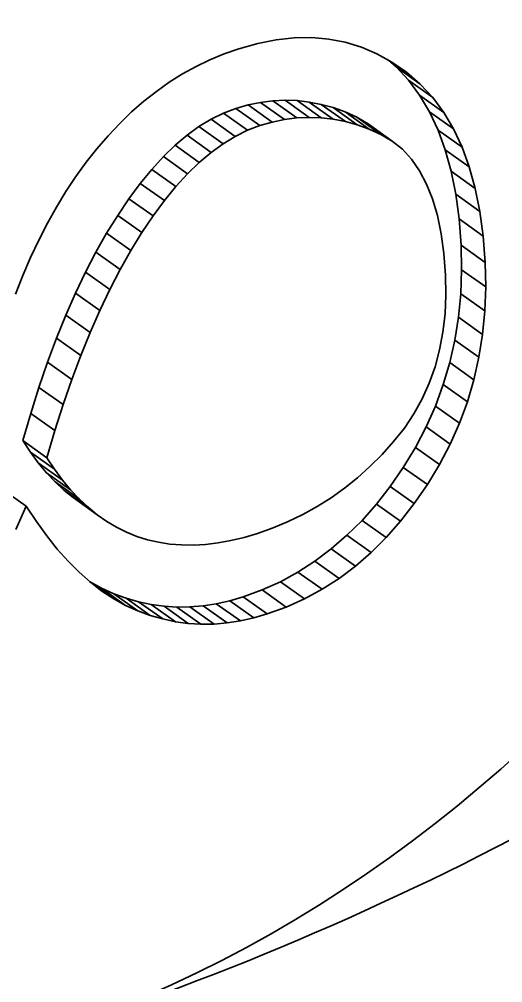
# Model space of a CAD drawing. Header units: millimetres. Extents: x 1333 to 129696, y -57210 to 105899.
# Drawn here: x 57168.55 to 57169.205, y 101237.662 to 101238.968 of the extents above; entities that cross this region are included whole.
import ezdxf

# ---------------------------------------------------------------- set-up
doc = ezdxf.new("R2010")
doc.units = ezdxf.units.MM
doc.header["$LTSCALE"] = 0.5

msp = doc.modelspace()

# ---------------------------------------------------------------- linework, layer by layer
at = {"color": 7, "lineweight": 35, "ltscale": 0.002557}
msp.add_line((57168.873, 101238.9352), (57168.8981, 101238.9402), dxfattribs=at)
at = {"color": 7, "lineweight": 35, "ltscale": 0.002455}
msp.add_line((57168.8981, 101238.9402), (57168.9225, 101238.9428), dxfattribs=at)
at = {"color": 7, "lineweight": 35, "ltscale": 0.002374}
msp.add_line((57168.9225, 101238.9428), (57168.9463, 101238.9431), dxfattribs=at)
at = {"color": 7, "lineweight": 35, "ltscale": 0.002316}
msp.add_line((57168.9463, 101238.9431), (57168.9693, 101238.941), dxfattribs=at)
at = {"color": 7, "lineweight": 35, "ltscale": 0.002282}
msp.add_line((57168.9693, 101238.941), (57168.9917, 101238.9367), dxfattribs=at)
at = {"color": 7, "lineweight": 35, "ltscale": 0.002273}
msp.add_line((57168.9917, 101238.9367), (57169.0135, 101238.93), dxfattribs=at)
at = {"color": 7, "lineweight": 35, "ltscale": 0.002091}
msp.add_line((57168.8276, 101238.921), (57168.8473, 101238.928), dxfattribs=at)
at = {"color": 7, "lineweight": 35, "ltscale": 0.002669}
msp.add_line((57168.8473, 101238.928), (57168.873, 101238.9352), dxfattribs=at)
at = {"color": 7, "lineweight": 35, "ltscale": 0.002296}
msp.add_line((57169.0135, 101238.93), (57169.0346, 101238.921), dxfattribs=at)
at = {"color": 7, "lineweight": 35, "ltscale": 0.002089}
for p, q in [((57168.7895, 101238.9039), (57168.8083, 101238.913)), ((57168.8083, 101238.913), (57168.8276, 101238.921))]:
    msp.add_line(p, q, dxfattribs=at)
at = {"color": 7, "lineweight": 35, "ltscale": 0.002338}
msp.add_line((57169.0346, 101238.921), (57169.055, 101238.9097), dxfattribs=at)
at = {"color": 7, "lineweight": 35, "ltscale": 0.001381}
msp.add_line((57169.0502, 101238.9123), (57169.0607, 101238.9033), dxfattribs=at)
at = {"color": 7, "lineweight": 35, "ltscale": 0.002101}
msp.add_line((57168.7712, 101238.8937), (57168.7895, 101238.9039), dxfattribs=at)
at = {"color": 7, "lineweight": 35, "ltscale": 0.002403}
msp.add_line((57169.055, 101238.9097), (57169.0748, 101238.896), dxfattribs=at)
at = {"color": 7, "lineweight": 35, "ltscale": 0.002468}
for p, q in [((57169.0607, 101238.9033), (57169.0775, 101238.8852)), ((57169.0934, 101238.8801), (57169.1102, 101238.862)), ((57168.6001, 101238.7134), (57168.613, 101238.7345))]:
    msp.add_line(p, q, dxfattribs=at)
at = {"color": 7, "lineweight": 35, "ltscale": 0.004008}
for p, q in [((57169.0934, 101238.8801), (57169.0607, 101238.9033)), ((57169.1102, 101238.862), (57169.0775, 101238.8852)), ((57168.876, 101238.8237), (57168.8433, 101238.847)), ((57168.8927, 101238.8285), (57168.8601, 101238.8517)), ((57168.9095, 101238.8319), (57168.8768, 101238.8552)), ((57168.9261, 101238.8341), (57168.8935, 101238.8573)), ((57168.9592, 101238.8343), (57168.9265, 101238.8576)), ((57168.9755, 101238.8325), (57168.9429, 101238.8557)), ((57168.9918, 101238.8293), (57168.9592, 101238.8525)), ((57169.008, 101238.8248), (57168.9753, 101238.8481)), ((57168.8426, 101238.8092), (57168.8099, 101238.8325)), ((57168.8592, 101238.8174), (57168.8265, 101238.8406)), ((57169.0241, 101238.819), (57168.9914, 101238.8422)), ((57169.0401, 101238.8118), (57169.0074, 101238.8351)), ((57169.1385, 101238.8192), (57169.1058, 101238.8425)), ((57168.8261, 101238.7992), (57168.7934, 101238.8225)), ((57169.0553, 101238.8029), (57169.0227, 101238.8261)), ((57168.8099, 101238.7875), (57168.7772, 101238.8107)), ((57169.15, 101238.7946), (57169.1174, 101238.8178)), ((57168.7937, 101238.7739), (57168.7611, 101238.7971)), ((57168.7778, 101238.7585), (57168.7452, 101238.7817)), ((57169.1598, 101238.7677), (57169.1271, 101238.791)), ((57168.7621, 101238.7413), (57168.7294, 101238.7645)), ((57169.1678, 101238.7387), (57169.1351, 101238.7619)), ((57168.7465, 101238.7222), (57168.7139, 101238.7455)), ((57169.1741, 101238.7074), (57169.1414, 101238.7307)), ((57168.7311, 101238.7014), (57168.6984, 101238.7247)), ((57168.7158, 101238.6788), (57168.6832, 101238.702)), ((57169.1785, 101238.674), (57169.1459, 101238.6973)), ((57168.7009, 101238.6545), (57168.6682, 101238.6778)), ((57168.6864, 101238.6289), (57168.6537, 101238.6521)), ((57169.1813, 101238.6384), (57169.1486, 101238.6617)), ((57168.6724, 101238.6019), (57168.6397, 101238.6251)), ((57169.182, 101238.6052), (57169.1493, 101238.6285)), ((57168.6588, 101238.5734), (57168.6261, 101238.5967)), ((57168.6457, 101238.5436), (57168.6131, 101238.5669)), ((57169.1778, 101238.5409), (57169.1451, 101238.5642)), ((57168.6331, 101238.5124), (57168.6005, 101238.5357)), ((57169.1728, 101238.5098), (57169.1401, 101238.5331)), ((57168.6209, 101238.4798), (57168.5882, 101238.5031)), ((57169.1659, 101238.4794), (57169.1333, 101238.5026)), ((57168.6092, 101238.4458), (57168.5765, 101238.4691)), ((57169.1572, 101238.4496), (57169.1245, 101238.4729)), ((57169.1465, 101238.4205), (57169.1138, 101238.4438)), ((57168.5979, 101238.4105), (57168.5653, 101238.4337)), ((57169.1339, 101238.3921), (57169.1012, 101238.4154)), ((57168.5871, 101238.3737), (57168.5545, 101238.3969)), ((57168.5975, 101238.358), (57168.5649, 101238.3813)), ((57169.1194, 101238.3644), (57169.0867, 101238.3877)), ((57168.6083, 101238.3435), (57168.5756, 101238.3668)), ((57169.103, 101238.3374), (57169.0703, 101238.3607)), ((57168.6311, 101238.3178), (57168.5984, 101238.341)), ((57168.5593, 101238.3079), (57168.5267, 101238.3312)), ((57168.6431, 101238.3066), (57168.6104, 101238.3298)), ((57169.0852, 101238.3117), (57169.0525, 101238.3349)), ((57168.6555, 101238.2965), (57168.6229, 101238.3197)), ((57169.0666, 101238.2877), (57169.0339, 101238.311)), ((57169.0267, 101238.2453), (57168.994, 101238.2686)), ((57168.9833, 101238.2102), (57168.9506, 101238.2335)), ((57168.9603, 101238.1954), (57168.9276, 101238.2187)), ((57168.9363, 101238.1824), (57168.9037, 101238.2057)), ((57168.9116, 101238.1713), (57168.879, 101238.1945)), ((57168.7105, 101238.1662), (57168.6778, 101238.1894)), ((57168.7273, 101238.16), (57168.6946, 101238.1833)), ((57168.8677, 101238.1567), (57168.835, 101238.1799)), ((57168.886, 101238.162), (57168.8533, 101238.1852)), ((57168.7442, 101238.1552), (57168.7116, 101238.1784)), ((57168.7961, 101238.1482), (57168.7635, 101238.1714)), ((57168.8138, 101238.1484), (57168.7811, 101238.1716)), ((57168.8495, 101238.1526), (57168.8169, 101238.1759))]:
    msp.add_line(p, q, dxfattribs=at)
at = {"color": 7, "lineweight": 35, "ltscale": 0.002118}
msp.add_line((57168.7532, 101238.8824), (57168.7712, 101238.8937), dxfattribs=at)
at = {"color": 7, "lineweight": 35, "ltscale": 0.002444}
msp.add_line((57169.0748, 101238.896), (57169.0934, 101238.8801), dxfattribs=at)
at = {"color": 7, "lineweight": 35, "ltscale": 0.002524}
for p, q in [((57169.0775, 101238.8852), (57169.0925, 101238.865)), ((57169.1102, 101238.862), (57169.1252, 101238.8417))]:
    msp.add_line(p, q, dxfattribs=at)
at = {"color": 7, "lineweight": 35, "ltscale": 0.002138}
msp.add_line((57168.7358, 101238.8701), (57168.7532, 101238.8824), dxfattribs=at)
at = {"color": 7, "lineweight": 35, "ltscale": 0.002172}
msp.add_line((57168.7187, 101238.8567), (57168.7358, 101238.8701), dxfattribs=at)
at = {"color": 7, "lineweight": 35, "ltscale": 0.002611}
for p, q in [((57169.0925, 101238.865), (57169.1058, 101238.8425)), ((57169.1252, 101238.8417), (57169.1385, 101238.8192))]:
    msp.add_line(p, q, dxfattribs=at)
at = {"color": 7, "lineweight": 35, "ltscale": 0.004009}
for p, q in [((57169.1252, 101238.8417), (57169.0925, 101238.865)), ((57168.9427, 101238.8349), (57168.91, 101238.8581)), ((57169.1808, 101238.5727), (57169.1482, 101238.596)), ((57169.047, 101238.2656), (57169.0144, 101238.2888)), ((57169.0054, 101238.2268), (57168.9727, 101238.2501)), ((57168.6778, 101238.1827), (57168.6451, 101238.2059)), ((57168.694, 101238.1737), (57168.6613, 101238.1969)), ((57168.7614, 101238.1515), (57168.7287, 101238.1748)), ((57168.7787, 101238.1492), (57168.746, 101238.1725)), ((57168.8316, 101238.1499), (57168.7989, 101238.1731))]:
    msp.add_line(p, q, dxfattribs=at)
at = {"color": 7, "lineweight": 35, "ltscale": 0.002198}
for p, q in [((57168.7021, 101238.8422), (57168.7187, 101238.8567)), ((57168.616, 101238.2335), (57168.6014, 101238.2498))]:
    msp.add_line(p, q, dxfattribs=at)
at = {"color": 7, "lineweight": 35, "ltscale": 0.001794}
for p, q in [((57168.8433, 101238.847), (57168.8265, 101238.8406)), ((57168.876, 101238.8237), (57168.8592, 101238.8174))]:
    msp.add_line(p, q, dxfattribs=at)
at = {"color": 7, "lineweight": 35, "ltscale": 0.001745}
for p, q in [((57168.8601, 101238.8517), (57168.8433, 101238.847)), ((57168.8927, 101238.8285), (57168.876, 101238.8237))]:
    msp.add_line(p, q, dxfattribs=at)
at = {"color": 7, "lineweight": 35, "ltscale": 0.001708}
for p, q in [((57168.8768, 101238.8552), (57168.8601, 101238.8517)), ((57168.9095, 101238.8319), (57168.8927, 101238.8285))]:
    msp.add_line(p, q, dxfattribs=at)
at = {"color": 7, "lineweight": 35, "ltscale": 0.00168}
for p, q in [((57168.8935, 101238.8573), (57168.8768, 101238.8552)), ((57168.9261, 101238.8341), (57168.9095, 101238.8319))]:
    msp.add_line(p, q, dxfattribs=at)
at = {"color": 7, "lineweight": 35, "ltscale": 0.001656}
for p, q in [((57168.91, 101238.8581), (57168.8935, 101238.8573)), ((57168.9427, 101238.8349), (57168.9261, 101238.8341))]:
    msp.add_line(p, q, dxfattribs=at)
at = {"color": 7, "lineweight": 35, "ltscale": 0.001649}
for p, q in [((57168.9265, 101238.8576), (57168.91, 101238.8581)), ((57168.9592, 101238.8343), (57168.9427, 101238.8349))]:
    msp.add_line(p, q, dxfattribs=at)
at = {"color": 7, "lineweight": 35, "ltscale": 0.001646}
for p, q in [((57168.9429, 101238.8557), (57168.9265, 101238.8576)), ((57168.9755, 101238.8325), (57168.9592, 101238.8343))]:
    msp.add_line(p, q, dxfattribs=at)
at = {"color": 7, "lineweight": 35, "ltscale": 0.001661}
for p, q in [((57168.9592, 101238.8525), (57168.9429, 101238.8557)), ((57168.9918, 101238.8293), (57168.9755, 101238.8325))]:
    msp.add_line(p, q, dxfattribs=at)
at = {"color": 7, "lineweight": 35, "ltscale": 0.001679}
for p, q in [((57168.9753, 101238.8481), (57168.9592, 101238.8525)), ((57169.008, 101238.8248), (57168.9918, 101238.8293))]:
    msp.add_line(p, q, dxfattribs=at)
at = {"color": 7, "lineweight": 35, "ltscale": 0.001714}
for p, q in [((57168.9914, 101238.8422), (57168.9753, 101238.8481)), ((57169.0241, 101238.819), (57169.008, 101238.8248))]:
    msp.add_line(p, q, dxfattribs=at)
at = {"color": 7, "lineweight": 35, "ltscale": 0.002244}
msp.add_line((57168.686, 101238.8267), (57168.7021, 101238.8422), dxfattribs=at)
at = {"color": 7, "lineweight": 35, "ltscale": 0.001926}
for p, q in [((57168.8099, 101238.8325), (57168.7934, 101238.8225)), ((57168.8426, 101238.8092), (57168.8261, 101238.7992))]:
    msp.add_line(p, q, dxfattribs=at)
at = {"color": 7, "lineweight": 35, "ltscale": 0.00185}
for p, q in [((57168.8265, 101238.8406), (57168.8099, 101238.8325)), ((57168.8592, 101238.8174), (57168.8426, 101238.8092))]:
    msp.add_line(p, q, dxfattribs=at)
at = {"color": 7, "lineweight": 35, "ltscale": 0.001752}
for p, q in [((57169.0074, 101238.8351), (57168.9914, 101238.8422)), ((57169.0401, 101238.8118), (57169.0241, 101238.819)), ((57168.7287, 101238.1748), (57168.7116, 101238.1784))]:
    msp.add_line(p, q, dxfattribs=at)
at = {"color": 7, "lineweight": 35, "ltscale": 0.001769}
for p, q in [((57169.0227, 101238.8261), (57169.0074, 101238.8351)), ((57169.0553, 101238.8029), (57169.0401, 101238.8118))]:
    msp.add_line(p, q, dxfattribs=at)
at = {"color": 7, "lineweight": 35, "ltscale": 0.002723}
for p, q in [((57169.1058, 101238.8425), (57169.1174, 101238.8178)), ((57169.1385, 101238.8192), (57169.15, 101238.7946)), ((57168.5448, 101238.5952), (57168.5547, 101238.6206))]:
    msp.add_line(p, q, dxfattribs=at)
at = {"color": 7, "lineweight": 35, "ltscale": 0.00229}
msp.add_line((57168.6702, 101238.81), (57168.686, 101238.8267), dxfattribs=at)
at = {"color": 7, "lineweight": 35, "ltscale": 0.002005}
for p, q in [((57168.7934, 101238.8225), (57168.7772, 101238.8107)), ((57168.8261, 101238.7992), (57168.8099, 101238.7875))]:
    msp.add_line(p, q, dxfattribs=at)
at = {"color": 7, "lineweight": 35, "ltscale": 0.00232}
msp.add_line((57168.6551, 101238.7924), (57168.6702, 101238.81), dxfattribs=at)
at = {"color": 7, "lineweight": 35, "ltscale": 0.002108}
for p, q in [((57168.7772, 101238.8107), (57168.7611, 101238.7971)), ((57168.8099, 101238.7875), (57168.7937, 101238.7739))]:
    msp.add_line(p, q, dxfattribs=at)
at = {"color": 7, "lineweight": 35, "ltscale": 0.002858}
for p, q in [((57169.1174, 101238.8178), (57169.1271, 101238.791)), ((57169.15, 101238.7946), (57169.1598, 101238.7677))]:
    msp.add_line(p, q, dxfattribs=at)
at = {"color": 7, "lineweight": 35, "ltscale": 0.002216}
for p, q in [((57168.7611, 101238.7971), (57168.7452, 101238.7817)), ((57168.7937, 101238.7739), (57168.7778, 101238.7585))]:
    msp.add_line(p, q, dxfattribs=at)
at = {"color": 7, "lineweight": 35, "ltscale": 0.001777}
msp.add_line((57169.0691, 101238.7917), (57169.0553, 101238.8029), dxfattribs=at)
at = {"color": 7, "lineweight": 35, "ltscale": 0.002357}
msp.add_line((57168.6404, 101238.774), (57168.6551, 101238.7924), dxfattribs=at)
at = {"color": 7, "lineweight": 35, "ltscale": 0.002332}
for p, q in [((57168.7452, 101238.7817), (57168.7294, 101238.7645)), ((57168.7778, 101238.7585), (57168.7621, 101238.7413))]:
    msp.add_line(p, q, dxfattribs=at)
at = {"color": 7, "lineweight": 35, "ltscale": 0.001828}
msp.add_line((57169.0815, 101238.7782), (57169.0691, 101238.7917), dxfattribs=at)
at = {"color": 7, "lineweight": 35, "ltscale": 0.003012}
for p, q in [((57169.1271, 101238.791), (57169.1351, 101238.7619)), ((57169.1598, 101238.7677), (57169.1678, 101238.7387))]:
    msp.add_line(p, q, dxfattribs=at)
at = {"color": 7, "lineweight": 35, "ltscale": 0.002385}
msp.add_line((57168.6265, 101238.7547), (57168.6404, 101238.774), dxfattribs=at)
at = {"color": 7, "lineweight": 35, "ltscale": 0.001912}
msp.add_line((57169.0925, 101238.7625), (57169.0815, 101238.7782), dxfattribs=at)
at = {"color": 7, "lineweight": 35, "ltscale": 0.002425}
msp.add_line((57168.613, 101238.7345), (57168.6265, 101238.7547), dxfattribs=at)
at = {"color": 7, "lineweight": 35, "ltscale": 0.002458}
for p, q in [((57168.7294, 101238.7645), (57168.7139, 101238.7455)), ((57168.7621, 101238.7413), (57168.7465, 101238.7222))]:
    msp.add_line(p, q, dxfattribs=at)
at = {"color": 7, "lineweight": 35, "ltscale": 0.00203}
msp.add_line((57169.1019, 101238.7446), (57169.0925, 101238.7625), dxfattribs=at)
at = {"color": 7, "lineweight": 35, "ltscale": 0.003186}
for p, q in [((57169.1351, 101238.7619), (57169.1414, 101238.7307)), ((57169.1678, 101238.7387), (57169.1741, 101238.7074))]:
    msp.add_line(p, q, dxfattribs=at)
at = {"color": 7, "lineweight": 35, "ltscale": 0.002593}
for p, q in [((57168.7139, 101238.7455), (57168.6984, 101238.7247)), ((57168.7465, 101238.7222), (57168.7311, 101238.7014))]:
    msp.add_line(p, q, dxfattribs=at)
at = {"color": 7, "lineweight": 35, "ltscale": 0.002171}
msp.add_line((57169.1099, 101238.7244), (57169.1019, 101238.7446), dxfattribs=at)
at = {"color": 7, "lineweight": 35, "ltscale": 0.003372}
for p, q in [((57169.1414, 101238.7307), (57169.1459, 101238.6973)), ((57169.1741, 101238.7074), (57169.1785, 101238.674))]:
    msp.add_line(p, q, dxfattribs=at)
at = {"color": 7, "lineweight": 35, "ltscale": 0.002731}
for p, q in [((57168.6984, 101238.7247), (57168.6832, 101238.702)), ((57168.7311, 101238.7014), (57168.7158, 101238.6788))]:
    msp.add_line(p, q, dxfattribs=at)
at = {"color": 7, "lineweight": 35, "ltscale": 0.00234}
msp.add_line((57169.1165, 101238.7019), (57169.1099, 101238.7244), dxfattribs=at)
at = {"color": 7, "lineweight": 35, "ltscale": 0.002511}
msp.add_line((57168.5879, 101238.6915), (57168.6001, 101238.7134), dxfattribs=at)
at = {"color": 7, "lineweight": 35, "ltscale": 0.002849}
for p, q in [((57168.6832, 101238.702), (57168.6682, 101238.6778)), ((57168.7158, 101238.6788), (57168.7009, 101238.6545))]:
    msp.add_line(p, q, dxfattribs=at)
at = {"color": 7, "lineweight": 35, "ltscale": 0.002522}
msp.add_line((57169.1216, 101238.6772), (57169.1165, 101238.7019), dxfattribs=at)
at = {"color": 7, "lineweight": 35, "ltscale": 0.002559}
msp.add_line((57168.5762, 101238.6687), (57168.5879, 101238.6915), dxfattribs=at)
at = {"color": 7, "lineweight": 35, "ltscale": 0.003571}
for p, q in [((57169.1459, 101238.6973), (57169.1486, 101238.6617)), ((57169.1785, 101238.674), (57169.1813, 101238.6384))]:
    msp.add_line(p, q, dxfattribs=at)
at = {"color": 7, "lineweight": 35, "ltscale": 0.002943}
for p, q in [((57168.6682, 101238.6778), (57168.6537, 101238.6521)), ((57168.7009, 101238.6545), (57168.6864, 101238.6289))]:
    msp.add_line(p, q, dxfattribs=at)
at = {"color": 7, "lineweight": 35, "ltscale": 0.00272}
msp.add_line((57169.1254, 101238.6503), (57169.1216, 101238.6772), dxfattribs=at)
at = {"color": 7, "lineweight": 35, "ltscale": 0.00261}
msp.add_line((57168.5652, 101238.6451), (57168.5762, 101238.6687), dxfattribs=at)
at = {"color": 7, "lineweight": 35, "ltscale": 0.003045}
for p, q in [((57168.6537, 101238.6521), (57168.6397, 101238.6251)), ((57168.6864, 101238.6289), (57168.6724, 101238.6019))]:
    msp.add_line(p, q, dxfattribs=at)
at = {"color": 7, "lineweight": 35, "ltscale": 0.002928}
msp.add_line((57169.1276, 101238.6211), (57169.1254, 101238.6503), dxfattribs=at)
at = {"color": 7, "lineweight": 35, "ltscale": 0.003318}
for p, q in [((57169.1486, 101238.6617), (57169.1493, 101238.6285)), ((57169.1813, 101238.6384), (57169.182, 101238.6052))]:
    msp.add_line(p, q, dxfattribs=at)
at = {"color": 7, "lineweight": 35, "ltscale": 0.002667}
for p, q in [((57168.5547, 101238.6206), (57168.5652, 101238.6451)), ((57169.1282, 101238.5944), (57169.1276, 101238.6211))]:
    msp.add_line(p, q, dxfattribs=at)
at = {"color": 7, "lineweight": 35, "ltscale": 0.003149}
for p, q in [((57168.6397, 101238.6251), (57168.6261, 101238.5967)), ((57168.6724, 101238.6019), (57168.6588, 101238.5734))]:
    msp.add_line(p, q, dxfattribs=at)
at = {"color": 7, "lineweight": 35, "ltscale": 0.003251}
for p, q in [((57169.1493, 101238.6285), (57169.1482, 101238.596)), ((57169.182, 101238.6052), (57169.1808, 101238.5727))]:
    msp.add_line(p, q, dxfattribs=at)
at = {"color": 7, "lineweight": 35, "ltscale": 0.003254}
for p, q in [((57168.6261, 101238.5967), (57168.6131, 101238.5669)), ((57168.6588, 101238.5734), (57168.6457, 101238.5436))]:
    msp.add_line(p, q, dxfattribs=at)
at = {"color": 7, "lineweight": 35, "ltscale": 0.002579}
msp.add_line((57169.127, 101238.5687), (57169.1282, 101238.5944), dxfattribs=at)
at = {"color": 7, "lineweight": 35, "ltscale": 0.003196}
msp.add_line((57169.1482, 101238.596), (57169.1451, 101238.5642), dxfattribs=at)
at = {"color": 7, "lineweight": 35, "ltscale": 0.003195}
msp.add_line((57169.1808, 101238.5727), (57169.1778, 101238.5409), dxfattribs=at)
at = {"color": 7, "lineweight": 35, "ltscale": 0.003366}
for p, q in [((57168.6131, 101238.5669), (57168.6005, 101238.5357)), ((57168.6457, 101238.5436), (57168.6331, 101238.5124))]:
    msp.add_line(p, q, dxfattribs=at)
at = {"color": 7, "lineweight": 35, "ltscale": 0.0025}
msp.add_line((57169.1241, 101238.5438), (57169.127, 101238.5687), dxfattribs=at)
at = {"color": 7, "lineweight": 35, "ltscale": 0.003152}
for p, q in [((57169.1451, 101238.5642), (57169.1401, 101238.5331)), ((57169.1778, 101238.5409), (57169.1728, 101238.5098))]:
    msp.add_line(p, q, dxfattribs=at)
at = {"color": 7, "lineweight": 35, "ltscale": 0.003481}
for p, q in [((57168.6005, 101238.5357), (57168.5882, 101238.5031)), ((57168.6331, 101238.5124), (57168.6209, 101238.4798))]:
    msp.add_line(p, q, dxfattribs=at)
at = {"color": 7, "lineweight": 35, "ltscale": 0.002434}
msp.add_line((57169.1196, 101238.5199), (57169.1241, 101238.5438), dxfattribs=at)
at = {"color": 7, "lineweight": 35, "ltscale": 0.00312}
for p, q in [((57169.1401, 101238.5331), (57169.1333, 101238.5026)), ((57169.1728, 101238.5098), (57169.1659, 101238.4794))]:
    msp.add_line(p, q, dxfattribs=at)
at = {"color": 7, "lineweight": 35, "ltscale": 0.002382}
msp.add_line((57169.1135, 101238.4969), (57169.1196, 101238.5199), dxfattribs=at)
at = {"color": 7, "lineweight": 35, "ltscale": 0.003595}
for p, q in [((57168.5882, 101238.5031), (57168.5765, 101238.4691)), ((57168.6209, 101238.4798), (57168.6092, 101238.4458))]:
    msp.add_line(p, q, dxfattribs=at)
at = {"color": 7, "lineweight": 35, "ltscale": 0.002345}
msp.add_line((57169.1056, 101238.4748), (57169.1135, 101238.4969), dxfattribs=at)
at = {"color": 7, "lineweight": 35, "ltscale": 0.003103}
for p, q in [((57169.1333, 101238.5026), (57169.1245, 101238.4729)), ((57169.1659, 101238.4794), (57169.1572, 101238.4496))]:
    msp.add_line(p, q, dxfattribs=at)
at = {"color": 7, "lineweight": 35, "ltscale": 0.003712}
for p, q in [((57168.5765, 101238.4691), (57168.5653, 101238.4337)), ((57168.6092, 101238.4458), (57168.5979, 101238.4105))]:
    msp.add_line(p, q, dxfattribs=at)
at = {"color": 7, "lineweight": 35, "ltscale": 0.002325}
msp.add_line((57169.096, 101238.4536), (57169.1056, 101238.4748), dxfattribs=at)
at = {"color": 7, "lineweight": 35, "ltscale": 0.003098}
for p, q in [((57169.1245, 101238.4729), (57169.1138, 101238.4438)), ((57169.1572, 101238.4496), (57169.1465, 101238.4205))]:
    msp.add_line(p, q, dxfattribs=at)
at = {"color": 7, "lineweight": 35, "ltscale": 0.002315}
msp.add_line((57169.0848, 101238.4334), (57169.096, 101238.4536), dxfattribs=at)
at = {"color": 7, "lineweight": 35, "ltscale": 0.003105}
for p, q in [((57169.1138, 101238.4438), (57169.1012, 101238.4154)), ((57169.1465, 101238.4205), (57169.1339, 101238.3921))]:
    msp.add_line(p, q, dxfattribs=at)
at = {"color": 7, "lineweight": 35, "ltscale": 0.003833}
for p, q in [((57168.5653, 101238.4337), (57168.5545, 101238.3969)), ((57168.5979, 101238.4105), (57168.5871, 101238.3737))]:
    msp.add_line(p, q, dxfattribs=at)
at = {"color": 7, "lineweight": 35, "ltscale": 0.002327}
msp.add_line((57169.0718, 101238.414), (57169.0848, 101238.4334), dxfattribs=at)
at = {"color": 7, "lineweight": 35, "ltscale": 0.003128}
for p, q in [((57169.1012, 101238.4154), (57169.0867, 101238.3877)), ((57169.1339, 101238.3921), (57169.1194, 101238.3644))]:
    msp.add_line(p, q, dxfattribs=at)
at = {"color": 7, "lineweight": 35, "ltscale": 0.002349}
msp.add_line((57169.0572, 101238.3956), (57169.0718, 101238.414), dxfattribs=at)
at = {"color": 7, "lineweight": 35, "ltscale": 0.001876}
for p, q in [((57168.5545, 101238.3969), (57168.5649, 101238.3813)), ((57168.5871, 101238.3737), (57168.5975, 101238.358))]:
    msp.add_line(p, q, dxfattribs=at)
at = {"color": 7, "lineweight": 35, "ltscale": 0.002348}
msp.add_line((57169.0415, 101238.3782), (57169.0572, 101238.3956), dxfattribs=at)
at = {"color": 7, "lineweight": 35, "ltscale": 0.001807}
for p, q in [((57168.5649, 101238.3813), (57168.5756, 101238.3668)), ((57168.5975, 101238.358), (57168.6083, 101238.3435))]:
    msp.add_line(p, q, dxfattribs=at)
at = {"color": 7, "lineweight": 35, "ltscale": 0.00231}
msp.add_line((57169.0251, 101238.3619), (57169.0415, 101238.3782), dxfattribs=at)
at = {"color": 7, "lineweight": 35, "ltscale": 0.003162}
for p, q in [((57169.0867, 101238.3877), (57169.0703, 101238.3607)), ((57169.1194, 101238.3644), (57169.103, 101238.3374))]:
    msp.add_line(p, q, dxfattribs=at)
at = {"color": 7, "lineweight": 35, "ltscale": 0.00175}
msp.add_line((57168.5756, 101238.3668), (57168.5868, 101238.3533), dxfattribs=at)
at = {"color": 7, "lineweight": 35, "ltscale": 0.001691}
msp.add_line((57168.5868, 101238.3533), (57168.5984, 101238.341), dxfattribs=at)
at = {"color": 7, "lineweight": 35, "ltscale": 0.004003}
msp.add_line((57168.6194, 101238.3301), (57168.5868, 101238.3533), dxfattribs=at)
at = {"color": 7, "lineweight": 35, "ltscale": 0.002278}
msp.add_line((57169.0082, 101238.3467), (57169.0251, 101238.3619), dxfattribs=at)
at = {"color": 7, "lineweight": 35, "ltscale": 0.00313}
for p, q in [((57169.0703, 101238.3607), (57169.0525, 101238.3349)), ((57169.103, 101238.3374), (57169.0852, 101238.3117))]:
    msp.add_line(p, q, dxfattribs=at)
at = {"color": 7, "lineweight": 35, "ltscale": 0.001639}
for p, q in [((57168.5984, 101238.341), (57168.6104, 101238.3298)), ((57168.6311, 101238.3178), (57168.6431, 101238.3066))]:
    msp.add_line(p, q, dxfattribs=at)
at = {"color": 7, "lineweight": 35, "ltscale": 0.001746}
msp.add_line((57168.6083, 101238.3435), (57168.6194, 101238.3301), dxfattribs=at)
at = {"color": 7, "lineweight": 35, "ltscale": 0.002254}
msp.add_line((57168.9906, 101238.3326), (57169.0082, 101238.3467), dxfattribs=at)
at = {"color": 7, "lineweight": 35, "ltscale": 0.001603}
for p, q in [((57168.6104, 101238.3298), (57168.6229, 101238.3197)), ((57168.6431, 101238.3066), (57168.6555, 101238.2965))]:
    msp.add_line(p, q, dxfattribs=at)
at = {"color": 7, "lineweight": 35, "ltscale": 0.001696}
msp.add_line((57168.6194, 101238.3301), (57168.6311, 101238.3178), dxfattribs=at)
at = {"color": 7, "lineweight": 35, "ltscale": 0.00223}
msp.add_line((57168.9725, 101238.3196), (57168.9906, 101238.3326), dxfattribs=at)
at = {"color": 7, "lineweight": 35, "ltscale": 0.003033}
for p, q in [((57169.0525, 101238.3349), (57169.0339, 101238.311)), ((57169.0852, 101238.3117), (57169.0666, 101238.2877))]:
    msp.add_line(p, q, dxfattribs=at)
at = {"color": 7, "lineweight": 35, "ltscale": 0.002219}
msp.add_line((57168.9537, 101238.3077), (57168.9725, 101238.3196), dxfattribs=at)
at = {"color": 7, "lineweight": 35, "ltscale": 0.00295}
msp.add_line((57169.0339, 101238.311), (57169.0144, 101238.2888), dxfattribs=at)
at = {"color": 7, "lineweight": 35, "ltscale": 0.003445}
msp.add_line((57168.5593, 101238.3079), (57168.5452, 101238.2765), dxfattribs=at)
at = {"color": 7, "lineweight": 35, "ltscale": 0.002492}
msp.add_line((57168.573, 101238.2871), (57168.5593, 101238.3079), dxfattribs=at)
at = {"color": 7, "lineweight": 35, "ltscale": 0.002213}
msp.add_line((57168.9144, 101238.2873), (57168.9343, 101238.2969), dxfattribs=at)
at = {"color": 7, "lineweight": 35, "ltscale": 0.002221}
msp.add_line((57168.9343, 101238.2969), (57168.9537, 101238.3077), dxfattribs=at)
at = {"color": 7, "lineweight": 35, "ltscale": 0.002391}
msp.add_line((57168.587, 101238.2677), (57168.573, 101238.2871), dxfattribs=at)
at = {"color": 7, "lineweight": 35, "ltscale": 0.001566}
msp.add_line((57168.6555, 101238.2965), (57168.6683, 101238.2875), dxfattribs=at)
at = {"color": 7, "lineweight": 35, "ltscale": 0.001542}
msp.add_line((57168.6683, 101238.2875), (57168.6816, 101238.2796), dxfattribs=at)
at = {"color": 7, "lineweight": 35, "ltscale": 0.002229}
msp.add_line((57168.8938, 101238.2787), (57168.9144, 101238.2873), dxfattribs=at)
at = {"color": 7, "lineweight": 35, "ltscale": 0.002877}
msp.add_line((57169.0144, 101238.2888), (57168.994, 101238.2686), dxfattribs=at)
at = {"color": 7, "lineweight": 35, "ltscale": 0.002951}
msp.add_line((57169.0666, 101238.2877), (57169.047, 101238.2656), dxfattribs=at)
at = {"color": 7, "lineweight": 35, "ltscale": 0.001526}
msp.add_line((57168.6816, 101238.2796), (57168.6952, 101238.2728), dxfattribs=at)
at = {"color": 7, "lineweight": 35, "ltscale": 0.00152}
msp.add_line((57168.6952, 101238.2728), (57168.7093, 101238.2671), dxfattribs=at)
at = {"color": 7, "lineweight": 35, "ltscale": 0.001897}
msp.add_line((57168.8545, 101238.2658), (57168.8727, 101238.2712), dxfattribs=at)
at = {"color": 7, "lineweight": 35, "ltscale": 0.002246}
msp.add_line((57168.8727, 101238.2712), (57168.8938, 101238.2787), dxfattribs=at)
at = {"color": 7, "lineweight": 35, "ltscale": 0.002292}
msp.add_line((57168.6014, 101238.2498), (57168.587, 101238.2677), dxfattribs=at)
at = {"color": 7, "lineweight": 35, "ltscale": 0.001517}
msp.add_line((57168.7093, 101238.2671), (57168.7238, 101238.2626), dxfattribs=at)
at = {"color": 7, "lineweight": 35, "ltscale": 0.001529}
msp.add_line((57168.7238, 101238.2626), (57168.7387, 101238.2591), dxfattribs=at)
at = {"color": 7, "lineweight": 35, "ltscale": 0.00155}
msp.add_line((57168.7387, 101238.2591), (57168.754, 101238.2568), dxfattribs=at)
at = {"color": 7, "lineweight": 35, "ltscale": 0.001703}
msp.add_line((57168.8024, 101238.2563), (57168.8193, 101238.2584), dxfattribs=at)
at = {"color": 7, "lineweight": 35, "ltscale": 0.001768}
msp.add_line((57168.8193, 101238.2584), (57168.8367, 101238.2615), dxfattribs=at)
at = {"color": 7, "lineweight": 35, "ltscale": 0.001827}
msp.add_line((57168.8367, 101238.2615), (57168.8545, 101238.2658), dxfattribs=at)
at = {"color": 7, "lineweight": 35, "ltscale": 0.002818}
msp.add_line((57168.994, 101238.2686), (57168.9727, 101238.2501), dxfattribs=at)
at = {"color": 7, "lineweight": 35, "ltscale": 0.002876}
msp.add_line((57169.047, 101238.2656), (57169.0267, 101238.2453), dxfattribs=at)
at = {"color": 7, "lineweight": 35, "ltscale": 0.001574}
msp.add_line((57168.754, 101238.2568), (57168.7697, 101238.2555), dxfattribs=at)
at = {"color": 7, "lineweight": 35, "ltscale": 0.001618}
msp.add_line((57168.7697, 101238.2555), (57168.7859, 101238.2553), dxfattribs=at)
at = {"color": 7, "lineweight": 35, "ltscale": 0.001657}
msp.add_line((57168.7859, 101238.2553), (57168.8024, 101238.2563), dxfattribs=at)
at = {"color": 7, "lineweight": 35, "ltscale": 0.002766}
for p, q in [((57168.9727, 101238.2501), (57168.9506, 101238.2335)), ((57169.0054, 101238.2268), (57168.9833, 101238.2102))]:
    msp.add_line(p, q, dxfattribs=at)
at = {"color": 7, "lineweight": 35, "ltscale": 0.002819}
msp.add_line((57169.0267, 101238.2453), (57169.0054, 101238.2268), dxfattribs=at)
at = {"color": 7, "lineweight": 35, "ltscale": 0.002113}
msp.add_line((57168.631, 101238.2185), (57168.616, 101238.2335), dxfattribs=at)
at = {"color": 7, "lineweight": 35, "ltscale": 0.002736}
for p, q in [((57168.9506, 101238.2335), (57168.9276, 101238.2187)), ((57168.9833, 101238.2102), (57168.9603, 101238.1954))]:
    msp.add_line(p, q, dxfattribs=at)
at = {"color": 7, "lineweight": 35, "ltscale": 0.002033}
msp.add_line((57168.6462, 101238.2051), (57168.631, 101238.2185), dxfattribs=at)
at = {"color": 7, "lineweight": 35, "ltscale": 0.002722}
for p, q in [((57168.9276, 101238.2187), (57168.9037, 101238.2057)), ((57168.9603, 101238.1954), (57168.9363, 101238.1824))]:
    msp.add_line(p, q, dxfattribs=at)
at = {"color": 7, "lineweight": 35, "ltscale": 0.001851}
for p, q in [((57168.6613, 101238.1969), (57168.6451, 101238.2059)), ((57168.694, 101238.1737), (57168.6778, 101238.1827))]:
    msp.add_line(p, q, dxfattribs=at)
at = {"color": 7, "lineweight": 35, "ltscale": 0.002712}
for p, q in [((57168.9037, 101238.2057), (57168.879, 101238.1945)), ((57168.9363, 101238.1824), (57168.9116, 101238.1713))]:
    msp.add_line(p, q, dxfattribs=at)
at = {"color": 7, "lineweight": 35, "ltscale": 0.001967}
msp.add_line((57168.6619, 101238.1931), (57168.6462, 101238.2051), dxfattribs=at)
at = {"color": 7, "lineweight": 35, "ltscale": 0.001817}
for p, q in [((57168.6778, 101238.1894), (57168.6613, 101238.1969)), ((57168.7105, 101238.1662), (57168.694, 101238.1737))]:
    msp.add_line(p, q, dxfattribs=at)
at = {"color": 7, "lineweight": 35, "ltscale": 0.001907}
msp.add_line((57168.6778, 101238.1827), (57168.6619, 101238.1931), dxfattribs=at)
at = {"color": 7, "lineweight": 35, "ltscale": 0.002728}
for p, q in [((57168.879, 101238.1945), (57168.8533, 101238.1852)), ((57168.9116, 101238.1713), (57168.886, 101238.162))]:
    msp.add_line(p, q, dxfattribs=at)
at = {"color": 7, "lineweight": 35, "ltscale": 0.001787}
for p, q in [((57168.6946, 101238.1833), (57168.6778, 101238.1894)), ((57168.7273, 101238.16), (57168.7105, 101238.1662))]:
    msp.add_line(p, q, dxfattribs=at)
at = {"color": 7, "lineweight": 35, "ltscale": 0.001765}
for p, q in [((57168.7116, 101238.1784), (57168.6946, 101238.1833)), ((57168.7442, 101238.1552), (57168.7273, 101238.16))]:
    msp.add_line(p, q, dxfattribs=at)
at = {"color": 7, "lineweight": 35, "ltscale": 0.001857}
for p, q in [((57168.835, 101238.1799), (57168.8169, 101238.1759)), ((57168.8677, 101238.1567), (57168.8495, 101238.1526))]:
    msp.add_line(p, q, dxfattribs=at)
at = {"color": 7, "lineweight": 35, "ltscale": 0.001906}
for p, q in [((57168.8533, 101238.1852), (57168.835, 101238.1799)), ((57168.886, 101238.162), (57168.8677, 101238.1567))]:
    msp.add_line(p, q, dxfattribs=at)
at = {"color": 7, "lineweight": 35, "ltscale": 0.001743}
for p, q in [((57168.746, 101238.1725), (57168.7287, 101238.1748)), ((57168.7787, 101238.1492), (57168.7614, 101238.1515))]:
    msp.add_line(p, q, dxfattribs=at)
at = {"color": 7, "lineweight": 35, "ltscale": 0.001749}
for p, q in [((57168.7635, 101238.1714), (57168.746, 101238.1725)), ((57168.7961, 101238.1482), (57168.7787, 101238.1492))]:
    msp.add_line(p, q, dxfattribs=at)
at = {"color": 7, "lineweight": 35, "ltscale": 0.001764}
for p, q in [((57168.7811, 101238.1716), (57168.7635, 101238.1714)), ((57168.8138, 101238.1484), (57168.7961, 101238.1482))]:
    msp.add_line(p, q, dxfattribs=at)
at = {"color": 7, "lineweight": 35, "ltscale": 0.001788}
for p, q in [((57168.7989, 101238.1731), (57168.7811, 101238.1716)), ((57168.8316, 101238.1499), (57168.8138, 101238.1484))]:
    msp.add_line(p, q, dxfattribs=at)
at = {"color": 7, "lineweight": 35, "ltscale": 0.001816}
for p, q in [((57168.8169, 101238.1759), (57168.7989, 101238.1731)), ((57168.8495, 101238.1526), (57168.8316, 101238.1499))]:
    msp.add_line(p, q, dxfattribs=at)
at = {"color": 7, "lineweight": 35, "ltscale": 0.001753}
msp.add_line((57168.7614, 101238.1515), (57168.7442, 101238.1552), dxfattribs=at)
at = {"color": 7, "lineweight": 35}
msp.add_arc((57167.3146, 101241.5187), 4.1268, 287.8661, 298.8259, dxfattribs=at)
for centre, major_axis, start_param, end_param in [((57167.3454, 101239.8594), (1.2325, 1.7311), 6.283109, 9.424702), ((57168.5079, 101239.0318), (0.9425, 1.3238), 3.942133, 10.225318)]:
    msp.add_ellipse(centre, major_axis=major_axis, ratio=0.767269, start_param=start_param, end_param=end_param, dxfattribs=at)

doc.saveas('drawing.dxf')
